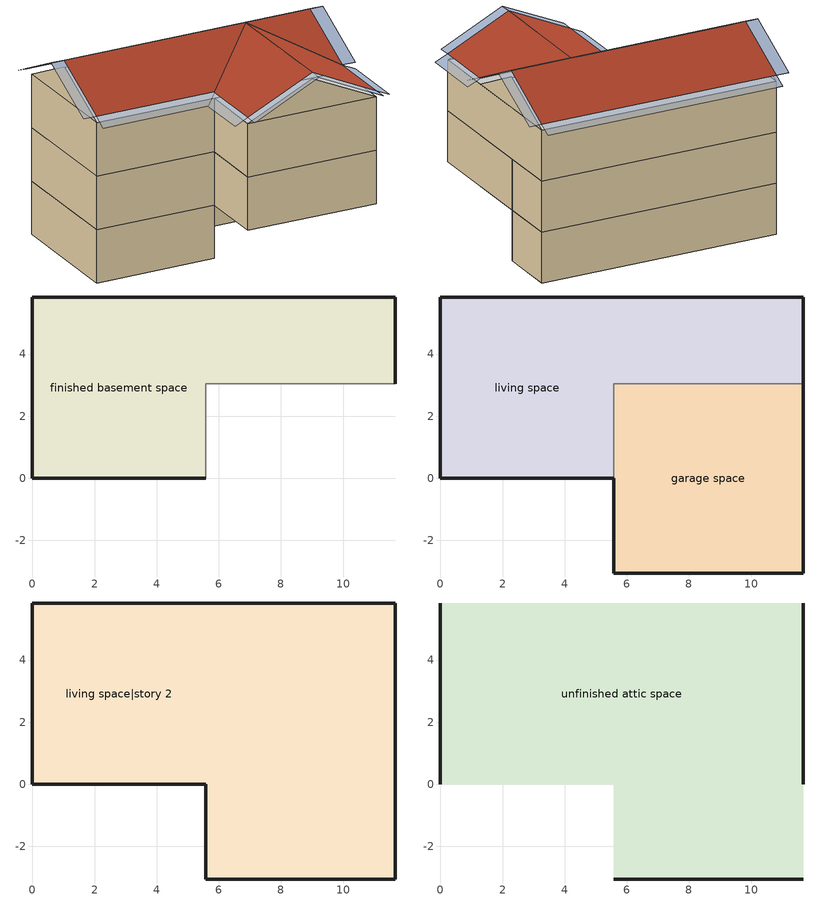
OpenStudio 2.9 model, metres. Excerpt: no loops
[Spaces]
finished basement space
 floor foundation: 0,0 0,5.84 11.67,5.84 11.67,3.05 5.58,3.05 5.58,0 z-2.44
 wall foundation: 11.67,3.05 11.67,5.84 0,5.84 0,0 5.58,0 z-2.44:0
 wall adiabatic: 5.58,0 5.58,3.05 11.67,3.05 z-2.44:0
garage space
 floor foundation: 5.58,-3.05 5.58,3.05 11.67,3.05 11.67,-3.05 z0
 wall outside: 5.58,0 5.58,-3.05 11.67,-3.05 11.67,3.05 z0:2.44
 wall to living space: 11.67,3.05 5.58,3.05 5.58,0 z0:2.44
living space
 floor to finished basement space: 0,0 0,5.84 11.67,5.84 11.67,3.05 5.58,3.05 5.58,0 z0
 wall outside: 11.67,3.05 11.67,5.84 0,5.84 0,0 5.58,0 z0:2.44
living space|story 2
 floor to garage space: 11.67,3.05 11.67,-3.05 5.58,-3.05 5.58,3.05 z2.44
 floor to living space: 11.67,5.84 11.67,3.05 5.58,3.05 5.58,0 0,0 0,5.84 z2.44
 wall outside: 0,5.84 0,0 5.58,0 5.58,-3.05 11.67,-3.05 11.67,5.84 0,5.84 z2.44:4.88
unfinished attic space
 floor to living space|story 2: 11.67,5.84 11.67,0 0,0 0,5.84 z4.88; 5.58,-3.05 5.58,0 11.67,0 11.67,-3.05 z4.88
 wall outside: 0,2.92,6.34 0,5.84,4.88 0,0,4.88; 11.67,2.92,6.34 11.67,0,4.88 11.67,5.84,4.88; 5.58,-3.05,4.88 11.67,-3.05,4.88 8.62,-3.05,6.33
 roof outside: 0,2.92,6.64 11.67,2.92,6.64 11.67,5.84,5.18 0,5.84,5.18; 5.58,0,5.17 5.58,-3.05,5.17 8.62,-3.05,6.62 8.62,2.9,6.62; 11.67,0,5.17 8.62,2.9,6.62 8.62,-3.05,6.62 11.67,-3.05,5.17; 0,2.92,6.64 0,0,5.18 5.58,0,5.18 8.62,2.9,6.63 11.67,0,5.18 11.67,2.92,6.64
shading: -0.61,2.92,6.64 -0.61,0,5.18 0,0,5.18 0,2.92,6.64; 0,-0.61,4.88 5.58,-0.61,4.88 5.58,0,5.18 0,0,5.18; 12.28,0,5.18 12.28,2.92,6.64 11.67,2.92,6.64 11.67,0,5.18; -0.61,5.84,5.18 -0.61,2.92,6.64 0,2.92,6.64 0,5.84,5.18; 12.28,2.92,6.64 12.28,5.84,5.18 11.67,5.84,5.18 11.67,2.92,6.64; 11.67,6.45,4.88 0,6.45,4.88 0,5.84,5.18 11.67,5.84,5.18; 12.28,-3.05,4.88 12.28,0,4.88 11.67,0,5.17 11.67,-3.05,5.17; 8.62,-3.66,6.62 11.67,-3.66,5.17 11.67,-3.05,5.17 8.62,-3.05,6.62; 4.97,0,4.88 4.97,-3.05,4.88 5.58,-3.05,5.17 5.58,0,5.17; 5.58,-3.66,5.17 8.62,-3.66,6.62 8.62,-3.05,6.62 5.58,-3.05,5.17
[Site]
Denver Intl Ap_CO_USA: Latitude {deg}=39.83; Longitude {deg}=-104.65; Time Zone {hr}=-7; Elevation {m}=1650
[ClimateZones]
Climate Zone Institution Name 2=Building America; Climate Zone Document Year 2=0; Climate Zone Value 2=Cold
[Site:WaterMainsTemperature]
Calculation Method=Correlation; Annual Average Outdoor Air Temperature {C}=10.8753; Maximum Difference In Monthly Average Outdoor Air Temperatures {deltaC}=23.1524
[Site:GroundTemperature:Deep]
10.8753, 10.8753, 10.8753, 10.8753, 10.8753, 10.8753, 10.8753, 10.8753, 10.8753, 10.8753, 10.8753, 10.8753
[Building]
Building 1: North Axis {deg}=0; Standards Number of Stories=3; Standards Number of Above Ground Stories=2; Standards Building Type=singlefamilydetached; Standards Number of Living Units=1
[ThermalZone] Use Ideal Air Loads=No
living zone; garage zone; unfinished attic zone; finished basement zone
[Sizing:Zone] Zone Cooling Design Supply Air Temperature Input Method=SupplyAirTemperature; Zone Cooling Design Supply Air Temperature {C}=14; Zone Cooling Design Supply Air Temperature Difference {deltaC}=11.11; Zone Heating Design Supply Air Temperature Input Method=SupplyAirTemperature; Zone Heating Design Supply Air Temperature {C}=40; Zone Heating Design Supply Air Temperature Difference {deltaC}=11.11; Zone Cooling Design Supply Air Humidity Ratio {kg-H2O/kg-air}=0.0085; Zone Heating Design Supply Air Humidity Ratio {kg-H2O/kg-air}=0.008; Cooling Design Air Flow Method=DesignDay; Heating Design Air Flow Method=DesignDay; Account for Dedicated Outdoor Air System=No; Dedicated Outdoor Air System Control Strategy=NeutralSupplyAir; Dedicated Outdoor Air Low Setpoint Temperature for Design {C}=autosize; Dedicated Outdoor Air High Setpoint Temperature for Design {C}=autosize
living zone; garage zone; unfinished attic zone
[Space]
Name | Space Type | Thermal Zone | Building Unit
garage space | Space Type 1 | garage zone
living space; living space|story 2 | Space Type 2 | living zone | unit 1
unfinished attic space | Space Type 3 | unfinished attic zone
finished basement space | Space Type 4 | finished basement zone | unit 1
[SpaceType]
Name | Standards Space Type
Space Type 1 | garage
Space Type 2 | living
Space Type 3 | unfinished attic
Space Type 4 | finished basement
[BuildingUnit]
unit 1: Building Unit Type=Residential
[External:File]
8760.csv: File=8760.csv
[People:Definition] Number of People Calculation Method=People; Fraction Radiant=0.319734; Sensible Heat Fraction=0.573; Carbon Dioxide Generation Rate {m3/s-W}=0; Enable ASHRAE 55 Comfort Warnings=No; Mean Radiant Temperature Calculation Type=ZoneAveraged
Name | Number of People {people}
res occupants|finished basement space; res occupants|living space | 0.704
res occupants|living space|story 2 | 1.232
[People] Number of People Schedule=occupants; Activity Level Schedule=Schedule Ruleset 1; Multiplier=1
Name | People Definition | Space or SpaceType
res occupants|finished basement space | res occupants|finished basement space | finished basement space
res occupants|living space|story 2 | res occupants|living space|story 2 | living space|story 2
res occupants|living space | res occupants|living space | living space
[Schedule:Day]
Schedule Day 3: 24, 0, 112.539
[Schedule:File]
occupants: External File=8760.csv; Column Number=1; Rows to Skip at Top=1; Number of Hours of Data=8760; Minutes per Item=60
[Schedule:Ruleset]
Schedule Ruleset 1: Default Day Schedule=Schedule Day 3
